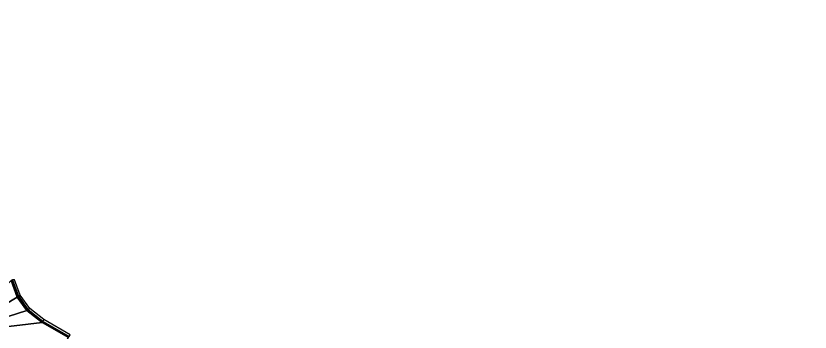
# Model space of a CAD drawing. Header units: millimetres. Extents: x 22804 to 54168, y 19058 to 39187.
# Drawn here: x 48073.3 to 48387.2, y 25444.5 to 25569.7 of the extents above; entities that cross this region are included whole.
import ezdxf

# ---------------------------------------------------------------- set-up
doc = ezdxf.new("R2010")
doc.units = ezdxf.units.MM
doc.header["$LTSCALE"] = 20
for name, color, linetype in [('Furniture', 31, 'Continuous'), ('TABLE-BASE', 6, 'Continuous'), ('TABLE-TOPVEN', 6, 'Continuous')]:
    doc.layers.add(name, color=color, linetype=linetype)

# ---------------------------------------------------------------- blocks, each defined once
blk = doc.blocks.new('table')
at = {"layer": 'TABLE-BASE', "color": 4}
for points in [[(-5.931, 13.712, 3.905), (-5.959, 13.728, 2.988), (-6.194, 13.322, 2.988), (-6.166, 13.306, 3.905)], [(-5.926, 13.709, 3.922), (-5.931, 13.712, 3.905), (-6.166, 13.306, 3.905), (-6.161, 13.303, 3.922)], [(-5.913, 13.702, 3.933), (-5.926, 13.709, 3.922), (-6.161, 13.303, 3.922), (-6.148, 13.296, 3.933)], [(-5.999, 12.025, 4.051), (-5.251, 13.319, 4.051), (-5.913, 13.702, 3.933), (-6.148, 13.296, 3.933)], [(-6.166, 13.306, 3.905), (-6.194, 13.322, 2.988), (-6.369, 13.1, 2.988), (-6.352, 13.073, 3.902)], [(-6.161, 13.303, 3.922), (-6.166, 13.306, 3.905), (-6.352, 13.073, 3.902), (-6.349, 13.066, 3.921)], [(-6.148, 13.296, 3.933), (-6.161, 13.303, 3.922), (-6.349, 13.066, 3.921), (-6.338, 13.055, 3.93)], [(-6.001, 12.02, 4.051), (-5.999, 12.025, 4.051), (-6.148, 13.296, 3.933), (-6.338, 13.055, 3.93)], [(-6.352, 13.073, 3.902), (-6.369, 13.1, 2.988), (-6.576, 12.952, 2.988), (-6.562, 12.924, 3.901)], [(-6.349, 13.066, 3.921), (-6.352, 13.073, 3.902), (-6.562, 12.924, 3.901), (-6.556, 12.917, 3.911)], [(-6.338, 13.055, 3.93), (-6.349, 13.066, 3.921), (-6.556, 12.917, 3.911), (-6.545, 12.907, 3.929)], [(-6.001, 12.02, 4.051), (-6.338, 13.055, 3.93), (-6.545, 12.907, 3.929), (-6.006, 12.02, 4.051)], [(-6.562, 12.924, 3.901), (-6.576, 12.952, 2.988), (-6.812, 12.863, 2.988), (-6.814, 12.83, 3.903)], [(-6.556, 12.917, 3.911), (-6.562, 12.924, 3.901), (-6.814, 12.83, 3.903), (-6.809, 12.822, 3.923)], [(-6.545, 12.907, 3.929), (-6.556, 12.917, 3.911), (-6.809, 12.822, 3.923), (-6.801, 12.81, 3.931)], [(-6.006, 12.02, 4.051), (-6.545, 12.907, 3.929), (-6.801, 12.81, 3.931)]]:
    blk.add_3dface(points, dxfattribs=at)
at = {"layer": 'TABLE-TOPVEN', "invisible_edges": 15}
for points in [[(-39.709, 32.901, 27.324), (-10.926, 32.96, 27.324), (-10.926, -8.92, 27.324), (-39.702, -8.86, 27.324)], [(-10.926, 32.96, 27.324), (-6.143, 32.901, 27.324), (-6.143, -8.86, 27.324), (-10.926, -8.92, 27.324)], [(-6.147, -8.86, 28.5), (-6.146, 32.901, 28.5), (-10.926, 32.96, 28.5), (-10.926, -8.92, 28.5)], [(-1.363, -8.681, 28.5), (-1.363, 32.722, 28.5), (-6.146, 32.901, 28.5), (-6.147, -8.86, 28.5)], [(-6.143, 32.901, 27.324), (-1.364, 32.721, 27.324), (-1.363, -8.681, 27.324), (-6.145, -8.86, 27.324)]]:
    blk.add_3dface(points, dxfattribs=at)

msp = doc.modelspace()

# ---------------------------------------------------------------- block references
at = {"layer": 'Furniture', "xscale": 25.4, "yscale": 25.4, "zscale": 25.4, "rotation": 270}
msp.add_blockref('table', (47745.971, 25292.154, -76.683), dxfattribs=at)

doc.saveas('drawing.dxf')
